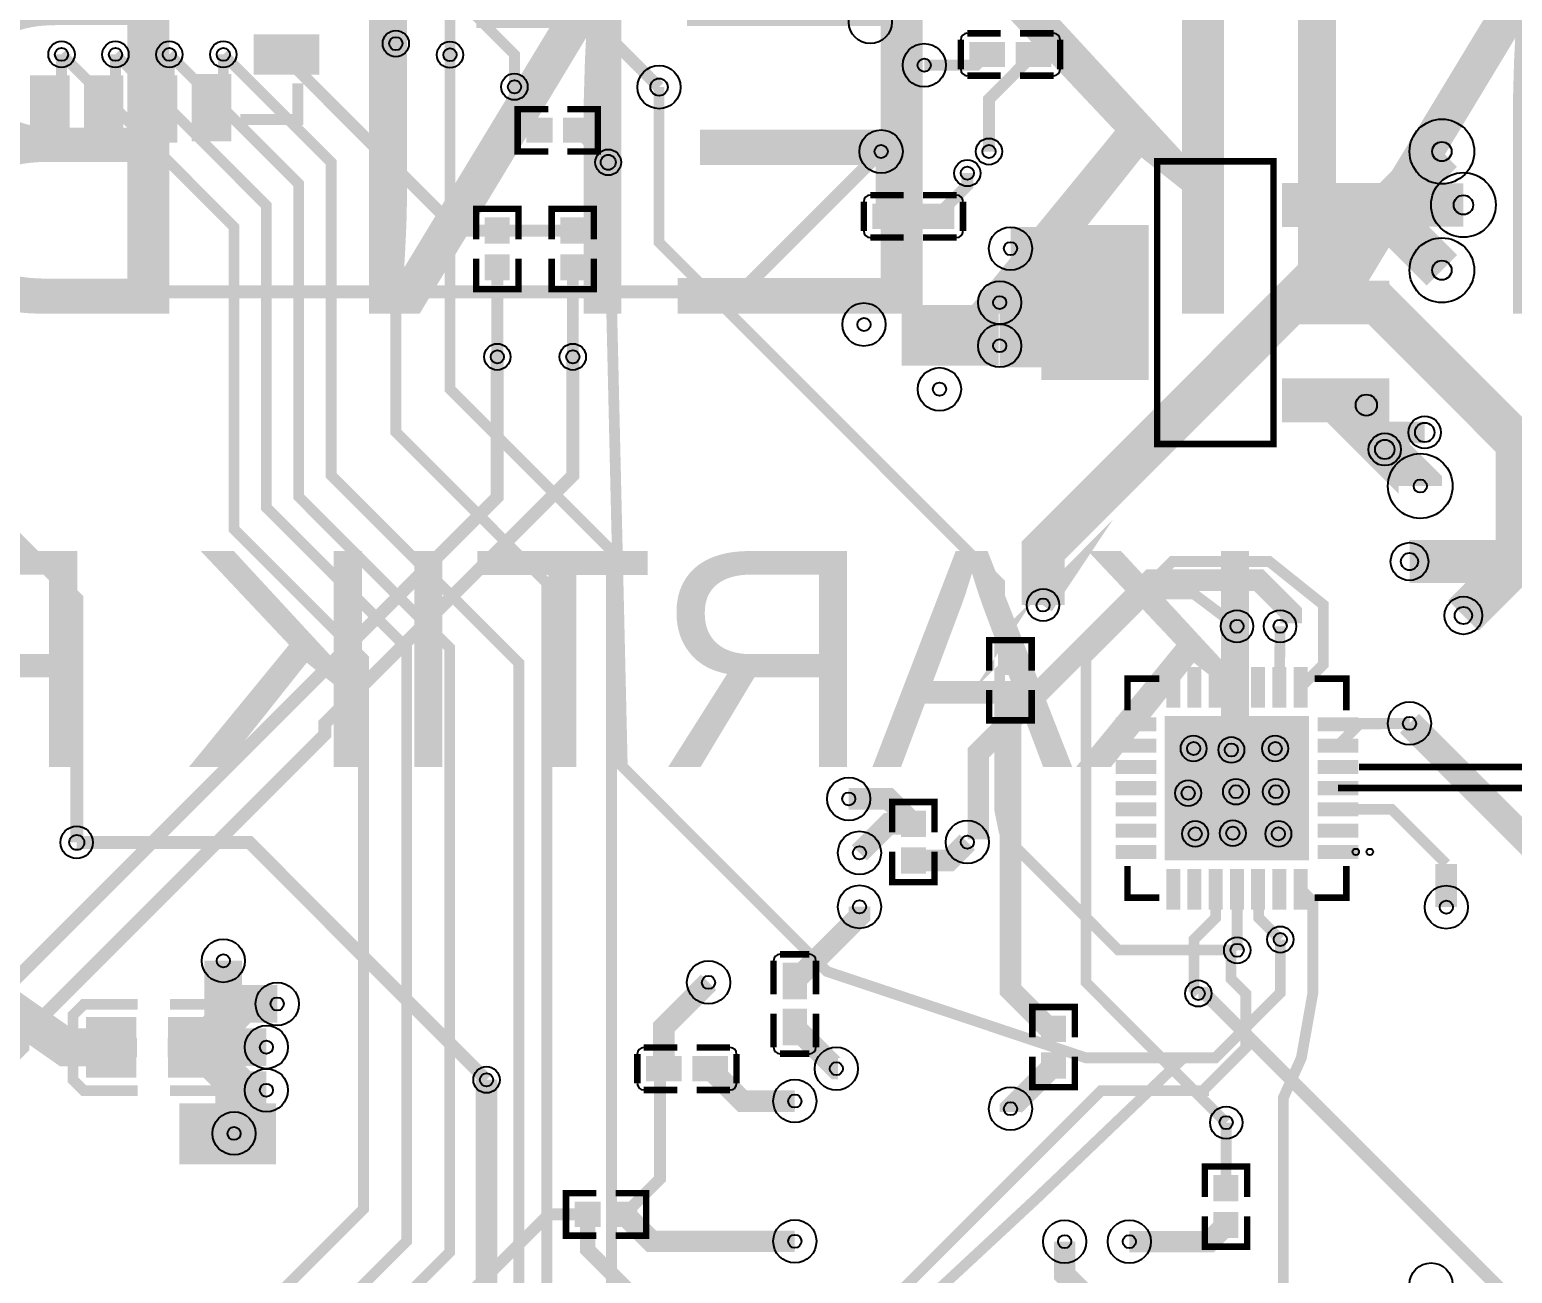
# Model space of a CAD drawing. Extents: x -4009 to 365, y -1285 to 1536.
# Drawn here: x -2264 to -889, y -599 to 553 of the extents above; entities that cross this region are included whole.
import ezdxf

# ---------------------------------------------------------------- set-up
doc = ezdxf.new("R2010")
doc.units = 9
for name, color, linetype, true_color in [('BottomLayer', 7, 'Continuous', 0x0000ff), ('Document', 7, 'Continuous', 0xffffff), ('Hole', 7, 'Continuous', 0x222222), ('Inner3', 7, 'Continuous', 0x00ff00), ('Inner4', 7, 'Continuous', 0xbc8e00), ('Multi-Layer', 7, 'Continuous', 0xc0c0c0), ('TopLayer', 7, 'Continuous', 0xff0000), ('TopPasteMaskLayer', 7, 'Continuous', 0x808080), ('TopSilkLayer', 7, 'Continuous', 0xffcc00), ('TopSolderMaskLayer', 7, 'Continuous', 0x800080)]:
    doc.layers.add(name, color=color, linetype=linetype, true_color=true_color)
doc.styles.get("Standard").update_dxf_attribs({"font": 'arial.ttf'})

msp = doc.modelspace()

# ---------------------------------------------------------------- hatches: boundary and pattern name
at = {"layer": 'TopLayer'}
for points in [[(-1996, 512.5), (-2055, 512.5), (-2055, 547.9), (-1996, 547.9)], [(-1360.1, 540.9), (-1360.1, 519.6), (-1391.2, 519.6), (-1391.2, 540.9)], [(-1348.2, 540.9), (-1348.2, 519.6), (-1317.1, 519.6), (-1317.1, 540.9)], [(-2262.7, 450.3), (-2262.7, 509.3), (-2227.3, 509.3), (-2227.3, 450.3)], [(-2212.7, 450.3), (-2212.7, 509.3), (-2177.3, 509.3), (-2177.3, 450.3)], [(-2162.7, 450.3), (-2162.7, 509.3), (-2127.3, 509.3), (-2127.3, 450.3)], [(-2112.7, 451.5), (-2112.7, 510.5), (-2077.3, 510.5), (-2077.3, 451.5)], [(-1779.8, 449.4), (-1779.8, 470.6), (-1802.1, 470.6), (-1802.1, 449.4)], [(-1768, 449.4), (-1768, 470.6), (-1745.7, 470.6), (-1745.7, 449.4)], [(-1003.9, 371.5), (-1003.9, 410.1), (-1101.2, 410.1), (-1101.2, 371.5)], [(-1450.1, 390.9), (-1450.1, 369.6), (-1481.2, 369.6), (-1481.2, 390.9)], [(-1438.2, 390.9), (-1438.2, 369.6), (-1407.1, 369.6), (-1407.1, 390.9)], [(-1840.6, 355.9), (-1819.4, 355.9), (-1819.4, 378.2), (-1840.6, 378.2)], [(-1770.6, 355.9), (-1749.4, 355.9), (-1749.4, 378.2), (-1770.6, 378.2)], [(-1227.1, 371.1), (-1227.1, 229.4), (-1324.4, 229.4), (-1324.4, 371.1)], [(-1840.6, 344.1), (-1819.4, 344.1), (-1819.4, 321.8), (-1840.6, 321.8)], [(-1770.6, 344.1), (-1749.4, 344.1), (-1749.4, 321.8), (-1770.6, 321.8)], [(-1003.9, 281), (-1003.9, 319.6), (-1101.2, 319.6), (-1101.2, 281)], [(-1453.3, 242.4), (-1453.3, 297.6), (-1366.7, 297.6), (-1366.7, 242.4)], [(-1003.9, 190.4), (-1003.9, 229), (-1101.2, 229), (-1101.2, 190.4)], [(-1343.5, -43.8), (-1364.8, -43.8), (-1364.8, -21.6), (-1343.5, -21.6)], [(-1197.7, -74), (-1208.7, -74), (-1208.7, -38.3), (-1197.7, -38.3)], [(-1178, -74), (-1189, -74), (-1189, -38.3), (-1178, -38.3)], [(-1158.3, -74), (-1169.3, -74), (-1169.3, -38.3), (-1158.3, -38.3)], [(-1138.6, -74), (-1149.7, -74), (-1149.7, -38.3), (-1138.6, -38.3)], [(-1119, -74), (-1130, -74), (-1130, -38.3), (-1119, -38.3)], [(-1099.3, -74), (-1110.3, -74), (-1110.3, -38.3), (-1099.3, -38.3)], [(-1079.6, -74), (-1090.6, -74), (-1090.6, -38.3), (-1079.6, -38.3)], [(-1343.5, -55.6), (-1364.8, -55.6), (-1364.8, -77.9), (-1343.5, -77.9)], [(-1219.9, -96.2), (-1255.6, -96.2), (-1255.6, -85.2), (-1219.9, -85.2)], [(-1078.2, -215.7), (-1210.1, -215.7), (-1210.1, -83.8), (-1078.2, -83.8)], [(-1032.7, -96.2), (-1068.4, -96.2), (-1068.4, -85.2), (-1032.7, -85.2)], [(-1219.9, -115.9), (-1255.6, -115.9), (-1255.6, -104.9), (-1219.9, -104.9)], [(-1032.7, -115.9), (-1068.4, -115.9), (-1068.4, -104.9), (-1032.7, -104.9)], [(-1219.9, -135.6), (-1255.6, -135.6), (-1255.6, -124.5), (-1219.9, -124.5)], [(-1032.7, -135.6), (-1068.4, -135.6), (-1068.4, -124.5), (-1032.7, -124.5)], [(-1219.9, -155.3), (-1255.6, -155.3), (-1255.6, -144.2), (-1219.9, -144.2)], [(-1032.7, -155.3), (-1068.4, -155.3), (-1068.4, -144.2), (-1032.7, -144.2)], [(-1219.9, -174.9), (-1255.6, -174.9), (-1255.6, -163.9), (-1219.9, -163.9)], [(-1032.7, -174.9), (-1068.4, -174.9), (-1068.4, -163.9), (-1032.7, -163.9)], [(-1433.5, -193.8), (-1454.8, -193.8), (-1454.8, -171.6), (-1433.5, -171.6)], [(-1219.9, -194.6), (-1255.6, -194.6), (-1255.6, -183.6), (-1219.9, -183.6)], [(-1032.7, -194.6), (-1068.4, -194.6), (-1068.4, -183.6), (-1032.7, -183.6)], [(-1433.5, -205.6), (-1454.8, -205.6), (-1454.8, -227.9), (-1433.5, -227.9)], [(-1219.9, -214.3), (-1255.6, -214.3), (-1255.6, -203.3), (-1219.9, -203.3)], [(-1032.7, -214.3), (-1068.4, -214.3), (-1068.4, -203.3), (-1032.7, -203.3)], [(-1197.7, -261.2), (-1208.7, -261.2), (-1208.7, -225.5), (-1197.7, -225.5)], [(-1178, -261.2), (-1189, -261.2), (-1189, -225.5), (-1178, -225.5)], [(-1158.3, -261.2), (-1169.3, -261.2), (-1169.3, -225.5), (-1158.3, -225.5)], [(-1138.6, -261.2), (-1149.7, -261.2), (-1149.7, -225.5), (-1138.6, -225.5)], [(-1119, -261.2), (-1130, -261.2), (-1130, -225.5), (-1119, -225.5)], [(-1099.3, -261.2), (-1110.3, -261.2), (-1110.3, -225.5), (-1099.3, -225.5)], [(-1079.6, -261.2), (-1090.6, -261.2), (-1090.6, -225.5), (-1079.6, -225.5)], [(-1543.5, -343.8), (-1564.8, -343.8), (-1564.8, -312.7), (-1543.5, -312.7)], [(-1543.5, -355.6), (-1564.8, -355.6), (-1564.8, -386.8), (-1543.5, -386.8)], [(-2165.7, -362.9), (-2165.7, -417.1), (-2210.3, -417.1), (-2210.3, -362.9)], [(-2134.3, -362.9), (-2134.3, -417.1), (-2089.7, -417.1), (-2089.7, -362.9)], [(-1303.5, -383.8), (-1324.8, -383.8), (-1324.8, -361.6), (-1303.5, -361.6)], [(-1303.5, -395.6), (-1324.8, -395.6), (-1324.8, -417.9), (-1303.5, -417.9)], [(-1660.1, -399.1), (-1660.1, -420.4), (-1691.2, -420.4), (-1691.2, -399.1)], [(-1648.2, -399.1), (-1648.2, -420.4), (-1617.1, -420.4), (-1617.1, -399.1)], [(-2123.3, -497.6), (-2123.3, -442.4), (-2036.7, -442.4), (-2036.7, -497.6)], [(-1164.9, -531.6), (-1143.7, -531.6), (-1143.7, -509.3), (-1164.9, -509.3)], [(-1735.1, -555.4), (-1735.1, -534.1), (-1757.3, -534.1), (-1757.3, -555.4)], [(-1723.2, -555.4), (-1723.2, -534.1), (-1701, -534.1), (-1701, -555.4)], [(-1164.9, -543.4), (-1143.7, -543.4), (-1143.7, -565.7), (-1164.9, -565.7)]]:
    msp.add_hatch(color=256, dxfattribs=at).paths.add_polyline_path(points)
at = {"layer": 'TopPasteMaskLayer'}
for points in [[(-1996, 512.5), (-2055, 512.5), (-2055, 547.9), (-1996, 547.9)], [(-1384.9, 521.4), (-1384.9, 539.1), (-1382.9, 541.1), (-1364, 541.1), (-1361.2, 539.1), (-1361.2, 521.4), (-1364, 519.4), (-1382.9, 519.4)], [(-1347.1, 521.4), (-1347.1, 539.1), (-1344.3, 541.1), (-1325.4, 541.1), (-1323.4, 539.1), (-1323.4, 521.4), (-1325.4, 519.4), (-1344.3, 519.4)], [(-2262.7, 450.3), (-2262.7, 509.3), (-2227.3, 509.3), (-2227.3, 450.3)], [(-2212.7, 450.3), (-2212.7, 509.3), (-2177.3, 509.3), (-2177.3, 450.3)], [(-2162.7, 450.3), (-2162.7, 509.3), (-2127.3, 509.3), (-2127.3, 450.3)], [(-2112.7, 451.5), (-2112.7, 510.5), (-2077.3, 510.5), (-2077.3, 451.5)], [(-1779.2, 450.9), (-1779.2, 469.1), (-1780.8, 470.6), (-1800.5, 470.6), (-1802.1, 469.1), (-1802.1, 450.9), (-1800.5, 449.4), (-1780.8, 449.4)], [(-1768.6, 450.9), (-1768.6, 469.1), (-1767, 470.6), (-1747.3, 470.6), (-1745.7, 469.1), (-1745.7, 450.9), (-1747.3, 449.4), (-1767, 449.4)], [(-1003.9, 371.5), (-1003.9, 410.1), (-1101.2, 410.1), (-1101.2, 371.5)], [(-1474.9, 371.4), (-1474.9, 389.1), (-1472.9, 391.1), (-1454, 391.1), (-1451.2, 389.1), (-1451.2, 371.4), (-1454, 369.4), (-1472.9, 369.4)], [(-1437.1, 371.4), (-1437.1, 389.1), (-1434.3, 391.1), (-1415.4, 391.1), (-1413.4, 389.1), (-1413.4, 371.4), (-1415.4, 369.4), (-1434.3, 369.4)], [(-1839.1, 355.3), (-1820.9, 355.3), (-1819.4, 356.9), (-1819.4, 376.6), (-1820.9, 378.2), (-1839.1, 378.2), (-1840.6, 376.6), (-1840.6, 356.9)], [(-1769.1, 355.3), (-1750.9, 355.3), (-1749.4, 356.9), (-1749.4, 376.6), (-1750.9, 378.2), (-1769.1, 378.2), (-1770.6, 376.6), (-1770.6, 356.9)], [(-1227.1, 371.1), (-1227.1, 229.4), (-1324.4, 229.4), (-1324.4, 371.1)], [(-1839.1, 344.7), (-1820.9, 344.7), (-1819.4, 343.1), (-1819.4, 323.4), (-1820.9, 321.8), (-1839.1, 321.8), (-1840.6, 323.4), (-1840.6, 343.1)], [(-1769.1, 344.7), (-1750.9, 344.7), (-1749.4, 343.1), (-1749.4, 323.4), (-1750.9, 321.8), (-1769.1, 321.8), (-1770.6, 323.4), (-1770.6, 343.1)], [(-1003.9, 281), (-1003.9, 319.6), (-1101.2, 319.6), (-1101.2, 281)], [(-1453.3, 242.4), (-1453.3, 297.6), (-1366.7, 297.6), (-1366.7, 242.4)], [(-1003.9, 190.4), (-1003.9, 229), (-1101.2, 229), (-1101.2, 190.4)], [(-1345.1, -44.4), (-1363.2, -44.4), (-1364.8, -42.9), (-1364.8, -23.1), (-1363.2, -21.6), (-1345.1, -21.6), (-1343.5, -23.1), (-1343.5, -42.9)], [(-1197.7, -74), (-1208.7, -74), (-1208.7, -38.3), (-1197.7, -38.3)], [(-1178, -74), (-1189, -74), (-1189, -38.3), (-1178, -38.3)], [(-1158.3, -74), (-1169.3, -74), (-1169.3, -38.3), (-1158.3, -38.3)], [(-1138.6, -74), (-1149.7, -74), (-1149.7, -38.3), (-1138.6, -38.3)], [(-1119, -74), (-1130, -74), (-1130, -38.3), (-1119, -38.3)], [(-1099.3, -74), (-1110.3, -74), (-1110.3, -38.3), (-1099.3, -38.3)], [(-1079.6, -74), (-1090.6, -74), (-1090.6, -38.3), (-1079.6, -38.3)], [(-1345.1, -55.1), (-1363.2, -55.1), (-1364.8, -56.6), (-1364.8, -76.3), (-1363.2, -77.9), (-1345.1, -77.9), (-1343.5, -76.3), (-1343.5, -56.6)], [(-1219.9, -96.2), (-1255.6, -96.2), (-1255.6, -85.2), (-1219.9, -85.2)], [(-1032.7, -96.2), (-1068.4, -96.2), (-1068.4, -85.2), (-1032.7, -85.2)], [(-1219.9, -115.9), (-1255.6, -115.9), (-1255.6, -104.9), (-1219.9, -104.9)], [(-1091, -202.9), (-1197.3, -202.9), (-1197.3, -96.6), (-1091, -96.6)], [(-1032.7, -115.9), (-1068.4, -115.9), (-1068.4, -104.9), (-1032.7, -104.9)], [(-1219.9, -135.6), (-1255.6, -135.6), (-1255.6, -124.5), (-1219.9, -124.5)], [(-1032.7, -135.6), (-1068.4, -135.6), (-1068.4, -124.5), (-1032.7, -124.5)], [(-1219.9, -155.3), (-1255.6, -155.3), (-1255.6, -144.2), (-1219.9, -144.2)], [(-1032.7, -155.3), (-1068.4, -155.3), (-1068.4, -144.2), (-1032.7, -144.2)], [(-1219.9, -174.9), (-1255.6, -174.9), (-1255.6, -163.9), (-1219.9, -163.9)], [(-1032.7, -174.9), (-1068.4, -174.9), (-1068.4, -163.9), (-1032.7, -163.9)], [(-1435.1, -194.4), (-1453.2, -194.4), (-1454.8, -192.9), (-1454.8, -173.1), (-1453.2, -171.6), (-1435.1, -171.6), (-1433.5, -173.1), (-1433.5, -192.9)], [(-1219.9, -194.6), (-1255.6, -194.6), (-1255.6, -183.6), (-1219.9, -183.6)], [(-1032.7, -194.6), (-1068.4, -194.6), (-1068.4, -183.6), (-1032.7, -183.6)], [(-1435.1, -205.1), (-1453.2, -205.1), (-1454.8, -206.6), (-1454.8, -226.3), (-1453.2, -227.9), (-1435.1, -227.9), (-1433.5, -226.3), (-1433.5, -206.6)], [(-1219.9, -214.3), (-1255.6, -214.3), (-1255.6, -203.3), (-1219.9, -203.3)], [(-1032.7, -214.3), (-1068.4, -214.3), (-1068.4, -203.3), (-1032.7, -203.3)], [(-1197.7, -261.2), (-1208.7, -261.2), (-1208.7, -225.5), (-1197.7, -225.5)], [(-1178, -261.2), (-1189, -261.2), (-1189, -225.5), (-1178, -225.5)], [(-1158.3, -261.2), (-1169.3, -261.2), (-1169.3, -225.5), (-1158.3, -225.5)], [(-1138.6, -261.2), (-1149.7, -261.2), (-1149.7, -225.5), (-1138.6, -225.5)], [(-1119, -261.2), (-1130, -261.2), (-1130, -225.5), (-1119, -225.5)], [(-1099.3, -261.2), (-1110.3, -261.2), (-1110.3, -225.5), (-1099.3, -225.5)], [(-1079.6, -261.2), (-1090.6, -261.2), (-1090.6, -225.5), (-1079.6, -225.5)], [(-1563, -319), (-1545.3, -319), (-1543.3, -321), (-1543.3, -339.9), (-1545.3, -342.7), (-1563, -342.7), (-1565, -339.9), (-1565, -321)], [(-1563, -356.8), (-1545.3, -356.8), (-1543.3, -359.6), (-1543.3, -378.5), (-1545.3, -380.5), (-1563, -380.5), (-1565, -378.5), (-1565, -359.6)], [(-2164.2, -381.3), (-2164.2, -398.7), (-2179.3, -417.1), (-2206.4, -417.1), (-2210.3, -413.2), (-2210.3, -366.8), (-2206.4, -362.9), (-2179.3, -362.9)], [(-2135.8, -381.3), (-2135.8, -398.7), (-2120.7, -417.1), (-2093.6, -417.1), (-2089.7, -413.2), (-2089.7, -366.8), (-2093.6, -362.9), (-2120.7, -362.9)], [(-1305.1, -384.4), (-1323.2, -384.4), (-1324.8, -382.9), (-1324.8, -363.1), (-1323.2, -361.6), (-1305.1, -361.6), (-1303.5, -363.1), (-1303.5, -382.9)], [(-1305.1, -395.1), (-1323.2, -395.1), (-1324.8, -396.6), (-1324.8, -416.3), (-1323.2, -417.9), (-1305.1, -417.9), (-1303.5, -416.3), (-1303.5, -396.6)], [(-1684.9, -418.6), (-1684.9, -400.9), (-1682.9, -398.9), (-1664, -398.9), (-1661.2, -400.9), (-1661.2, -418.6), (-1664, -420.6), (-1682.9, -420.6)], [(-1647.1, -418.6), (-1647.1, -400.9), (-1644.3, -398.9), (-1625.4, -398.9), (-1623.4, -400.9), (-1623.4, -418.6), (-1625.4, -420.6), (-1644.3, -420.6)], [(-2123.3, -497.6), (-2123.3, -442.4), (-2036.7, -442.4), (-2036.7, -497.6)], [(-1163.3, -532.2), (-1145.2, -532.2), (-1143.7, -530.6), (-1143.7, -510.9), (-1145.2, -509.3), (-1163.3, -509.3), (-1164.9, -510.9), (-1164.9, -530.6)], [(-1734.5, -553.8), (-1734.5, -535.7), (-1736, -534.1), (-1755.7, -534.1), (-1757.3, -535.7), (-1757.3, -553.8), (-1755.7, -555.4), (-1736, -555.4)], [(-1723.8, -553.8), (-1723.8, -535.7), (-1722.3, -534.1), (-1702.5, -534.1), (-1701, -535.7), (-1701, -553.8), (-1702.5, -555.4), (-1722.3, -555.4)], [(-1163.3, -542.8), (-1145.2, -542.8), (-1143.7, -544.4), (-1143.7, -564.1), (-1145.2, -565.7), (-1163.3, -565.7), (-1164.9, -564.1), (-1164.9, -544.4)]]:
    msp.add_hatch(color=256, dxfattribs=at).paths.add_polyline_path(points)
at = {"layer": 'TopSolderMaskLayer'}
for points in [[(-1995, 511.5), (-2056, 511.5), (-2056, 548.9), (-1995, 548.9)], [(-1359.1, 541.9), (-1359.1, 518.6), (-1392.2, 518.6), (-1392.2, 541.9)], [(-1349.2, 541.9), (-1349.2, 518.6), (-1316.1, 518.6), (-1316.1, 541.9)], [(-2263.3, 448.6), (-2263.3, 511), (-2226.7, 511), (-2226.7, 448.6)], [(-2213.3, 448.6), (-2213.3, 511), (-2176.7, 511), (-2176.7, 448.6)], [(-2163.3, 448.6), (-2163.3, 511), (-2126.7, 511), (-2126.7, 448.6)], [(-2113.3, 449.8), (-2113.3, 512.2), (-2076.7, 512.2), (-2076.7, 449.8)], [(-1778.8, 448.4), (-1778.8, 471.6), (-1803.1, 471.6), (-1803.1, 448.4)], [(-1769, 448.4), (-1769, 471.6), (-1744.7, 471.6), (-1744.7, 448.4)], [(-1002.9, 370.5), (-1002.9, 411.1), (-1102.2, 411.1), (-1102.2, 370.5)], [(-1449.1, 391.9), (-1449.1, 368.6), (-1482.2, 368.6), (-1482.2, 391.9)], [(-1439.2, 391.9), (-1439.2, 368.6), (-1406.1, 368.6), (-1406.1, 391.9)], [(-1841.6, 354.9), (-1818.4, 354.9), (-1818.4, 379.2), (-1841.6, 379.2)], [(-1771.6, 354.9), (-1748.4, 354.9), (-1748.4, 379.2), (-1771.6, 379.2)], [(-1226.1, 372.1), (-1226.1, 228.4), (-1325.4, 228.4), (-1325.4, 372.1)], [(-1841.6, 345.1), (-1818.4, 345.1), (-1818.4, 320.8), (-1841.6, 320.8)], [(-1771.6, 345.1), (-1748.4, 345.1), (-1748.4, 320.8), (-1771.6, 320.8)], [(-1002.9, 280), (-1002.9, 320.6), (-1102.2, 320.6), (-1102.2, 280)], [(-1454.9, 241.8), (-1454.9, 298.2), (-1365.1, 298.2), (-1365.1, 241.8)], [(-1002.9, 189.4), (-1002.9, 230), (-1102.2, 230), (-1102.2, 189.4)], [(-1342.6, -44.9), (-1365.7, -44.9), (-1365.7, -20.5), (-1342.6, -20.5)], [(-1196.7, -75), (-1209.7, -75), (-1209.7, -37.3), (-1196.7, -37.3)], [(-1177, -75), (-1190, -75), (-1190, -37.3), (-1177, -37.3)], [(-1157.3, -75), (-1170.3, -75), (-1170.3, -37.3), (-1157.3, -37.3)], [(-1137.6, -75), (-1150.7, -75), (-1150.7, -37.3), (-1137.6, -37.3)], [(-1118, -75), (-1131, -75), (-1131, -37.3), (-1118, -37.3)], [(-1098.3, -75), (-1111.3, -75), (-1111.3, -37.3), (-1098.3, -37.3)], [(-1078.6, -75), (-1091.6, -75), (-1091.6, -37.3), (-1078.6, -37.3)], [(-1342.6, -54.6), (-1365.7, -54.6), (-1365.7, -79), (-1342.6, -79)], [(-1218.9, -97.2), (-1256.6, -97.2), (-1256.6, -84.2), (-1218.9, -84.2)], [(-1077.2, -216.7), (-1211.1, -216.7), (-1211.1, -82.8), (-1077.2, -82.8)], [(-1031.7, -97.2), (-1069.4, -97.2), (-1069.4, -84.2), (-1031.7, -84.2)], [(-1218.9, -116.9), (-1256.6, -116.9), (-1256.6, -103.9), (-1218.9, -103.9)], [(-1031.7, -116.9), (-1069.4, -116.9), (-1069.4, -103.9), (-1031.7, -103.9)], [(-1218.9, -136.6), (-1256.6, -136.6), (-1256.6, -123.5), (-1218.9, -123.5)], [(-1031.7, -136.6), (-1069.4, -136.6), (-1069.4, -123.5), (-1031.7, -123.5)], [(-1218.9, -156.3), (-1256.6, -156.3), (-1256.6, -143.2), (-1218.9, -143.2)], [(-1031.7, -156.3), (-1069.4, -156.3), (-1069.4, -143.2), (-1031.7, -143.2)], [(-1218.9, -175.9), (-1256.6, -175.9), (-1256.6, -162.9), (-1218.9, -162.9)], [(-1031.7, -175.9), (-1069.4, -175.9), (-1069.4, -162.9), (-1031.7, -162.9)], [(-1432.6, -194.9), (-1455.7, -194.9), (-1455.7, -170.5), (-1432.6, -170.5)], [(-1218.9, -195.6), (-1256.6, -195.6), (-1256.6, -182.6), (-1218.9, -182.6)], [(-1031.7, -195.6), (-1069.4, -195.6), (-1069.4, -182.6), (-1031.7, -182.6)], [(-1432.6, -204.6), (-1455.7, -204.6), (-1455.7, -229), (-1432.6, -229)], [(-1218.9, -215.3), (-1256.6, -215.3), (-1256.6, -202.3), (-1218.9, -202.3)], [(-1031.7, -215.3), (-1069.4, -215.3), (-1069.4, -202.3), (-1031.7, -202.3)], [(-1196.7, -262.2), (-1209.7, -262.2), (-1209.7, -224.5), (-1196.7, -224.5)], [(-1177, -262.2), (-1190, -262.2), (-1190, -224.5), (-1177, -224.5)], [(-1157.3, -262.2), (-1170.3, -262.2), (-1170.3, -224.5), (-1157.3, -224.5)], [(-1137.6, -262.2), (-1150.7, -262.2), (-1150.7, -224.5), (-1137.6, -224.5)], [(-1118, -262.2), (-1131, -262.2), (-1131, -224.5), (-1118, -224.5)], [(-1098.3, -262.2), (-1111.3, -262.2), (-1111.3, -224.5), (-1098.3, -224.5)], [(-1078.6, -262.2), (-1091.6, -262.2), (-1091.6, -224.5), (-1078.6, -224.5)], [(-1542.8, -345.3), (-1565.5, -345.3), (-1565.5, -311.3), (-1542.8, -311.3)], [(-1542.8, -354.2), (-1565.5, -354.2), (-1565.5, -388.2), (-1542.8, -388.2)], [(-2164.7, -361.9), (-2164.7, -418.1), (-2211.3, -418.1), (-2211.3, -361.9)], [(-2135.3, -361.9), (-2135.3, -418.1), (-2088.7, -418.1), (-2088.7, -361.9)], [(-1302.6, -384.9), (-1325.7, -384.9), (-1325.7, -360.5), (-1302.6, -360.5)], [(-1659.1, -398.1), (-1659.1, -421.4), (-1692.2, -421.4), (-1692.2, -398.1)], [(-1649.2, -398.1), (-1649.2, -421.4), (-1616.1, -421.4), (-1616.1, -398.1)], [(-1302.6, -394.6), (-1325.7, -394.6), (-1325.7, -419), (-1302.6, -419)], [(-2124.9, -498.2), (-2124.9, -441.8), (-2035.1, -441.8), (-2035.1, -498.2)], [(-1165.9, -532.7), (-1142.7, -532.7), (-1142.7, -508.3), (-1165.9, -508.3)], [(-1734.1, -556.4), (-1734.1, -533.1), (-1758.3, -533.1), (-1758.3, -556.4)], [(-1724.2, -556.4), (-1724.2, -533.1), (-1700, -533.1), (-1700, -556.4)], [(-1165.9, -542.4), (-1142.7, -542.4), (-1142.7, -566.7), (-1165.9, -566.7)]]:
    msp.add_hatch(color=256, dxfattribs=at).paths.add_polyline_path(points)

# ---------------------------------------------------------------- linework, layer by layer
at = {"layer": 'BottomLayer'}
for points, const_width in [([(-2624.1, 310.3), (-1604.1, 310.3), (-1474.1, 440.3)], 12), ([(-1093.9, 3), (-1093.9, 13), (-1123.9, 43), (-1223.9, 43), (-1383.9, -117), (-1383.9, -197)], 20)]:
    msp.add_lwpolyline(points, dxfattribs=dict(at, const_width=const_width))
at = {"layer": 'Document'}
for centre, radius in [((-1024.1, 205.3), 9.84), ((-1033.9, -208.8), 2.95)]:
    msp.add_circle(centre, radius, dxfattribs=at)
at = {"layer": 'Hole'}
for centre, radius in [((-2234.1, 530.3), 6.1), ((-2184.1, 530.3), 6.1), ((-2134.1, 530.3), 6.1), ((-2084.1, 530.3), 6.1), ((-1924.1, 540.3), 6.1), ((-1873.9, 530), 6.1), ((-1434.1, 520.3), 6.1), ((-1814.1, 500.3), 6.1), ((-1680, 500), 8), ((-1474.1, 440.3), 6.1), ((-1374.1, 440.3), 6.1), ((-954.1, 440.3), 9), ((-1727.1, 430.3), 7), ((-1394.1, 420.3), 6.1), ((-934.1, 390.8), 9), ((-1354.1, 350.3), 6.1), ((-954.1, 330.3), 9), ((-1364.1, 300.3), 6.1), ((-1490, 280), 6.1), ((-1364.1, 260.3), 6.1), ((-1830, 250), 6.1), ((-1760, 250), 6.1), ((-1420, 220), 6.1), ((-970, 180), 9), ((-1007, 164.2), 9), ((-974.1, 130.3), 6.1), ((-984.1, 60.3), 8), ((-1323.9, 20), 6.1), ((-934.1, 10.3), 8), ((-1144.1, 0.3), 6.1), ((-1104.1, 0.3), 6.1), ((-984.1, -89.7), 6.1), ((-1184.3, -112.9), 6.1), ((-1149.3, -114.3), 6.1), ((-1108.6, -112.9), 6.1), ((-1189.3, -154.3), 6.1), ((-1145, -153), 6.1), ((-1108, -153), 6.1), ((-1504.1, -159.7), 6.1), ((-1182.8, -192.1), 6.1), ((-1147.9, -191.4), 6.1), ((-1105.7, -192.1), 6.1), ((-2220, -200), 7), ((-1494.1, -209.7), 6.1), ((-1394.1, -199.7), 6.1), ((-1494.1, -259.7), 6.1), ((-950, -260), 6.1), ((-1103.9, -290), 6.1), ((-1143.9, -300), 6.1), ((-2084.1, -309.7), 6.1), ((-1634.1, -329.7), 6.1), ((-2034.1, -349.7), 6.1), ((-1180, -340), 6.1), ((-2044.1, -389.7), 6.1), ((-1515.6, -409.7), 6.1), ((-2044.1, -429.7), 6.1), ((-1840, -420), 6.1), ((-1554.1, -439.7), 6.1), ((-1354.1, -446.8), 6.1), ((-1154.1, -459.7), 6.1), ((-2074.1, -469.7), 6.1), ((-1554.1, -569.7), 6.1), ((-1303.9, -570), 6.1), ((-1243.9, -570), 6.1)]:
    msp.add_circle(centre, radius, dxfattribs=at)
at = {"layer": 'Inner3'}
for points, const_width in [([(-2574.1, 530.3), (-2574.1, 380), (-2220, 25.9), (-2220, -200)], 12), ([(-1924.1, 540.3), (-1924.1, 180.3), (-1784.1, 40.3), (-1784.1, -669.7), (-1524.1, -929.7), (-1524.1, -1179.7)], 10), ([(-2234.1, 530.3), (-2074.1, 370.3), (-2074.1, 90.3), (-1954.1, -29.7), (-1954.1, -539.7), (-2074.1, -659.7), (-2074.1, -819.7), (-2224.1, -969.7), (-2224.1, -1179.7)], 10), ([(-2184.1, 530.3), (-2044.1, 390.3), (-2044.1, 110.3), (-1914.1, -19.7), (-1914.1, -569.7), (-2034.1, -689.7), (-2034.1, -969.7), (-1924.1, -1079.7), (-1924.1, -1179.7)], 10), ([(-2134.1, 530.3), (-2014.1, 410.3), (-2014.1, 120.3), (-1874.1, -19.7), (-1874.1, -579.7), (-2004.1, -709.7), (-2004.1, -949.7), (-1824.1, -1129.7), (-1824.1, -1179.7)], 10), ([(-2084.1, 530.3), (-1984.1, 430.3), (-1984.1, 140.3), (-1810, -33.8), (-1810, -733.8), (-1624.1, -919.7), (-1624.1, -1179.7)], 10), ([(-1873.9, 530), (-1873.9, 220), (-1724.1, 70.3), (-1724.1, -649.7), (-1424.1, -949.7), (-1424.1, -1179.7)], 10), ([(-1144.1, 0.3), (-1184.1, 30.3), (-1224.1, 30.3), (-1284.1, -29.7), (-1284.1, -329.7), (-1154.1, -459.7)], 10), ([(-984.1, -89.7), (-843.9, -230), (-840, -230), (-854.1, -244.1), (-854.1, -529.7)], 25), ([(-1180, -340), (-1173.9, -340), (-834.1, -679.7)], 12), ([(-1840, -420), (-1840, -800), (-1724.1, -915.9), (-1724.1, -1179.7)], 20)]:
    msp.add_lwpolyline(points, dxfattribs=dict(at, const_width=const_width))
at = {"layer": 'Inner4'}
for points, const_width in [([(-2064.1, 980.3), (-2034.1, 980.3), (-1864.1, 810.3), (-1864.1, 650.3), (-1863.9, 580), (-1814.1, 530.3), (-1814.1, 500.3)], 10), ([(-1143.9, -300), (-1144.1, -299.7), (-1254.1, -299.7), (-1354.1, -199.7), (-1360, -190), (-1364.1, -169.7), (-1364.1, 40.3), (-1680, 356.1), (-1680, 500)], 10), ([(-1323.9, 20), (-1323.9, 70.5), (-954.1, 440.3)], 40), ([(-1103.9, -290), (-1103.9, -339.5), (-1164.1, -399.7), (-1284.1, -399.7), (-1524.1, -319.7), (-1714.1, -129.7), (-1727.1, 430.3)], 10), ([(-1830, 250), (-1830, 120), (-2340, -390), (-2474.4, -390), (-2634.1, -549.7)], 12), ([(-1760, 250), (-1760, 140), (-1990, -90), (-1990, -100), (-2270, -380), (-2270, -390), (-2470, -590)], 12), ([(-2324.1, -1179.7), (-1804.4, -660), (-1470, -660), (-1330, -530), (-1330, -530), (-1193.6, -399.7)], 10)]:
    msp.add_lwpolyline(points, dxfattribs=dict(at, const_width=const_width))
at = {"layer": 'Multi-Layer'}
for centre, radius in [((-1484.1, 560.3), 20), ((-1924.1, 540.3), 12.2), ((-2234.1, 530.3), 12.2), ((-2184.1, 530.3), 12.2), ((-2134.1, 530.3), 12.2), ((-2084.1, 530.3), 12.2), ((-1873.9, 530), 12.2), ((-1434.1, 520.3), 20), ((-1814.1, 500.3), 12.2), ((-1680, 500), 20), ((-954.1, 440.3), 30), ((-1474.1, 440.3), 20), ((-1727.1, 430.3), 12), ((-1374.1, 440.3), 12.2), ((-1394.1, 420.3), 12.2), ((-934.1, 390.8), 30), ((-1354.1, 350.3), 20), ((-954.1, 330.3), 30), ((-1364.1, 300.3), 20), ((-1490, 280), 20), ((-1364.1, 260.3), 20), ((-1830, 250), 12.2), ((-1760, 250), 12.2), ((-1420, 220), 20), ((-970, 180), 15), ((-1007, 164.2), 15), ((-974.1, 130.3), 30), ((-984.1, 60.3), 17.5), ((-1323.9, 20), 15), ((-934.1, 10.3), 17.5), ((-1144.1, 0.3), 15), ((-1104.1, 0.3), 15), ((-984.1, -89.7), 20), ((-1184.3, -112.9), 12), ((-1149.3, -114.3), 12), ((-1108.6, -112.9), 12), ((-1504.1, -159.7), 20), ((-1189.3, -154.3), 12), ((-1145, -153), 12), ((-1108, -153), 12), ((-2220, -200), 15), ((-1494.1, -209.7), 20), ((-1394.1, -199.7), 20), ((-1182.8, -192.1), 12), ((-1147.9, -191.4), 12), ((-1105.7, -192.1), 12), ((-1494.1, -259.7), 20), ((-950, -260), 20), ((-1143.9, -300), 12.2), ((-1103.9, -290), 12.2), ((-2084.1, -309.7), 20), ((-1634.1, -329.7), 20), ((-2034.1, -349.7), 20), ((-1180, -340), 12.2), ((-2044.1, -389.7), 20), ((-1515.6, -409.7), 20), ((-2044.1, -429.7), 20), ((-1840, -420), 12.2), ((-1554.1, -439.7), 20), ((-1354.1, -446.8), 20), ((-2074.1, -469.7), 20), ((-1154.1, -459.7), 15), ((-1554.1, -569.7), 20), ((-1303.9, -570), 20), ((-1243.9, -570), 20), ((-964.1, -609.7), 20)]:
    msp.add_circle(centre, radius, dxfattribs=at)
at = {"layer": 'TopLayer'}
for points, const_width in [([(-1894.1, 933.3), (-1844.1, 883.3), (-1844.1, 560.3), (-1740.3, 560.3), (-1680, 500)], 11), ([(-2019.6, 920.5), (-1994.3, 920.5), (-1903.9, 860), (-1873.9, 830), (-1873.9, 530)], 10), ([(-2019.6, 870.5), (-2004.3, 870.5), (-1963.9, 860), (-1924.1, 790.3), (-1924.1, 540.3)], 10), ([(-2239.1, 470.1), (-2234.1, 475.1), (-2234.1, 530.3)], 10), ([(-2189.1, 470.1), (-2184.1, 475.1), (-2184.1, 530.3)], 10), ([(-2139.1, 470.1), (-2134.1, 475.1), (-2134.1, 530.3)], 10), ([(-2089.1, 471.2), (-2084.1, 476.2), (-2084.1, 530.3)], 10), ([(-2019.7, 520.5), (-1866.2, 367), (-1830, 367)], 11), ([(-1375.6, 530.3), (-1385.6, 520.3), (-1434.1, 520.3)], 10), ([(-1332.7, 530.3), (-1374.1, 488.8), (-1374.1, 440.3)], 11), ([(-1790.9, 460), (-1814.1, 483.2), (-1814.1, 500.3)], 10), ([(-1756.8, 460), (-1756.8, 460), (-1727.1, 430.3)], 10), ([(-1052.5, 390.8), (-1003.6, 390.8), (-954.1, 440.3)], 40), ([(-1465.6, 380.3), (-1474.1, 388.8), (-1474.1, 440.3)], 10), ([(-1422.7, 380.3), (-1394.1, 408.8), (-1394.1, 420.3)], 11), ([(-1052.5, 390.8), (-934.1, 390.8)], 40), ([(-1052.5, 390.8), (-1014.7, 390.8), (-954.1, 330.3)], 40), ([(-1830, 367), (-1830, 367), (-1760, 367)], 11), ([(-1275.8, 300.3), (-1325.8, 350.3), (-1354.1, 350.3)], 40), ([(-1830, 333), (-1830, 250), (-1830, 250)], 11), ([(-1760, 333), (-1760, 250), (-1760, 250)], 11), ([(-1275.8, 300.3), (-1364.1, 300.3)], 40), ([(-1275.8, 300.3), (-1315.8, 260.3), (-1364.1, 260.3)], 40), ([(-1052.5, 300.3), (-1014.1, 300.3), (-884.1, 170.3), (-884.1, 60.3), (-934.1, 10.3)], 40), ([(-1052.5, 209.7), (-1007, 164.2)], 40), ([(-1052.5, 209.7), (-1022.8, 180), (-970, 180)], 20), ([(-1007, 164.2), (-974.1, 131.3), (-974.1, 130.3)], 40), ([(-884.1, 60.3), (-984.1, 60.3)], 40), ([(-1064.1, -9.7), (-1064.1, 20.3), (-1114.1, 60.3), (-1204.1, 60.3), (-1254.1, 10.3), (-1331.2, -66.8), (-1354.1, -66.8)], 10), ([(-1354.1, -32.7), (-1354.1, -10.3), (-1323.9, 20), (-1324.1, 19.7)], 20), ([(-1144.1, -56.1), (-1144.1, 0.3)], 10), ([(-1104.7, -56.1), (-1104.1, 0.3)], 10), ([(-1085.1, -56.1), (-1064.1, -35.2), (-1064.1, -9.7)], 10), ([(-1314.1, -376.8), (-1354.1, -336.8), (-1354.1, -66.8)], 20), ([(-1050.5, -90.6), (-984.1, -89.7)], 10), ([(-1050.5, -110.4), (-1029.9, -89.7), (-984.1, -89.7)], 10), ([(-1031, -130), (-990, -130), (-834.3, -130), (-804.3, -130)], 6.2), ([(-1444.1, -182.7), (-1467.1, -159.7), (-1504.1, -159.7)], 20), ([(-483.8, -154.4), (-483.8, -149.7), (-1050.5, -149.7)], 6.2), ([(-1050.5, -169.4), (-1000.6, -169.4), (-950, -220)], 10), ([(-1444.1, -182.7), (-1467.1, -182.7), (-1494.1, -209.7)], 20), ([(-1444.1, -216.8), (-1411.2, -216.8), (-1394.1, -199.7)], 20), ([(-2220, -200), (-2060, -200), (-1840, -420)], 12), ([(-950, -220), (-950, -260)], 20), ([(-1163.8, -243.3), (-1163.8, -269.9), (-1183.9, -290), (-1183.9, -336.1), (-1180, -340)], 10), ([(-1144.1, -243.3), (-1143.9, -243.6), (-1143.9, -300)], 10), ([(-1124.5, -243.3), (-1123.9, -270), (-1103.9, -290), (-1103.9, -290)], 10), ([(-1085.1, -243.3), (-1073.8, -254.5), (-1073.8, -340), (-1084.4, -399.7), (-1101.1, -436.7), (-1101.1, -749.7)], 10), ([(-1554.1, -328.3), (-1494.1, -268.3), (-1494.1, -259.7)], 20), ([(-2384.7, -319.7), (-2330, -320), (-2230, -390), (-2182.1, -389.7)], 35), ([(-2106.1, -389.7), (-2084.1, -367.8), (-2084.1, -309.7)], 35), ([(-1149.7, -300.3), (-1149.7, -326.4), (-1135.9, -340.2), (-1135.9, -390.3), (-1175.9, -430.3)], 10), ([(-1675.6, -409.7), (-1675.6, -371.2), (-1634.1, -329.7)], 20), ([(-2106.1, -389.7), (-2066.1, -349.7), (-2034.1, -349.7)], 35), ([(-1554.1, -371.2), (-1515.6, -409.7), (-1514.1, -409.7)], 20), ([(-2106.1, -389.7), (-2066.1, -429.7), (-2044.1, -429.7)], 35), ([(-2106.1, -389.7), (-2044.1, -389.7)], 35), ([(-2106.1, -389.7), (-2074.1, -421.7), (-2074.1, -469.7)], 35), ([(-1314.1, -406.8), (-1354.1, -446.8), (-1354.1, -449.7)], 20), ([(-1712.1, -544.7), (-1679.1, -511.8), (-1679.1, -411.2)], 11), ([(-1632.7, -409.7), (-1602.7, -439.7), (-1554.1, -439.7)], 20), ([(-1540, -700), (-1270, -430), (-1170, -430)], 10), ([(-1154.2, -520.4), (-1154.1, -459.7)], 10), ([(-1712.1, -544.7), (-1687.1, -569.7), (-1554.1, -569.7)], 20), ([(-1938.8, -701.2), (-1782.3, -544.7), (-1746.2, -544.7)], 11), ([(-1746.2, -544.7), (-1746.2, -577.7), (-1704.1, -619.7)], 14), ([(-1154.3, -554.6), (-1169.7, -570), (-1243.9, -570)], 20), ([(-1244.1, -660.4), (-1303.9, -600.6), (-1303.9, -570)], 20)]:
    msp.add_lwpolyline(points, dxfattribs=dict(at, const_width=const_width))
at = {"layer": 'TopSilkLayer'}
for points, const_width in [([(-1363.1, 549.9), (-1394.2, 549.9)], 6), ([(-1345.2, 549.9), (-1314.1, 549.9)], 6), ([(-1400.2, 543.9), (-1400.2, 516.6)], 6), ([(-1308.1, 543.9), (-1308.1, 516.6)], 6), ([(-1394.2, 510.6), (-1363.1, 510.6)], 6), ([(-1314.1, 510.6), (-1345.2, 510.6)], 6), ([(-2068.2, 470), (-2015, 470), (-2015, 503.4)], 10), ([(-1782.8, 440.4), (-1811.1, 440.4), (-1811.1, 479.6), (-1782.8, 479.6)], 6), ([(-1765, 440.4), (-1736.7, 440.4), (-1736.7, 479.6), (-1765, 479.6)], 6), ([(-1453.1, 399.9), (-1484.2, 399.9)], 6), ([(-1435.2, 399.9), (-1404.1, 399.9)], 6), ([(-1849.6, 358.9), (-1849.6, 387.2), (-1810.4, 387.2), (-1810.4, 358.9)], 6), ([(-1779.6, 358.9), (-1779.6, 387.2), (-1740.4, 387.2), (-1740.4, 358.9)], 6), ([(-1490.2, 393.9), (-1490.2, 366.6)], 6), ([(-1398.1, 393.9), (-1398.1, 366.6)], 6), ([(-1484.2, 360.6), (-1453.1, 360.6)], 6), ([(-1404.1, 360.6), (-1435.2, 360.6)], 6), ([(-1849.6, 341.1), (-1849.6, 312.8), (-1810.4, 312.8), (-1810.4, 341.1)], 6), ([(-1779.6, 341.1), (-1779.6, 312.8), (-1740.4, 312.8), (-1740.4, 341.1)], 6), ([(-1334.5, -40.8), (-1334.5, -12.6), (-1373.8, -12.6), (-1373.8, -40.8)], 6), ([(-1216.2, -48.3), (-1245.6, -48.3), (-1245.6, -77.7)], 6), ([(-1072.1, -48.3), (-1042.7, -48.3), (-1042.7, -77.7)], 6), ([(-1334.5, -58.6), (-1334.5, -86.9), (-1373.8, -86.9), (-1373.8, -58.6)], 6), ([(-1424.5, -190.8), (-1424.5, -162.6), (-1463.8, -162.6), (-1463.8, -190.8)], 6), ([(-1424.5, -208.6), (-1424.5, -236.9), (-1463.8, -236.9), (-1463.8, -208.6)], 6), ([(-1216.2, -251.2), (-1245.6, -251.2), (-1245.6, -221.8)], 6), ([(-1072.1, -251.2), (-1042.7, -251.2), (-1042.7, -221.8)], 6), ([(-1540.5, -303.7), (-1567.8, -303.7)], 6), ([(-1573.8, -309.7), (-1573.8, -340.8)], 6), ([(-1534.5, -340.8), (-1534.5, -309.7)], 6), ([(-2163.4, -350), (-2208.4, -350), (-2213.4, -350), (-2223.4, -360), (-2223.4, -415), (-2223.4, -420), (-2213.4, -430), (-2163.4, -430)], 10), ([(-2133.4, -430), (-2088.4, -430), (-2083.4, -430), (-2073.4, -420), (-2073.4, -365), (-2073.4, -360), (-2083.4, -350), (-2133.4, -350)], 10), ([(-1573.8, -389.8), (-1573.8, -358.6)], 6), ([(-1534.5, -358.6), (-1534.5, -389.8)], 6), ([(-1294.5, -380.8), (-1294.5, -352.6), (-1333.8, -352.6), (-1333.8, -380.8)], 6), ([(-1700.2, -396.1), (-1700.2, -423.4)], 6), ([(-1663.1, -390.1), (-1694.2, -390.1)], 6), ([(-1645.2, -390.1), (-1614.1, -390.1)], 6), ([(-1608.1, -396.1), (-1608.1, -423.4)], 6), ([(-1540.5, -395.8), (-1567.8, -395.8)], 6), ([(-1294.5, -398.6), (-1294.5, -426.9), (-1333.8, -426.9), (-1333.8, -398.6)], 6), ([(-1694.2, -429.4), (-1663.1, -429.4)], 6), ([(-1614.1, -429.4), (-1645.2, -429.4)], 6), ([(-1173.9, -528.6), (-1173.9, -500.3), (-1134.7, -500.3), (-1134.7, -528.6)], 6), ([(-1738.1, -564.4), (-1766.3, -564.4), (-1766.3, -525.1), (-1738.1, -525.1)], 6), ([(-1720.2, -564.4), (-1692, -564.4), (-1692, -525.1), (-1720.2, -525.1)], 6), ([(-1173.9, -546.4), (-1173.9, -574.7), (-1134.7, -574.7), (-1134.7, -546.4)], 6)]:
    msp.add_lwpolyline(points, dxfattribs=dict(at, const_width=const_width))
at = {"layer": 'TopSilkLayer', "const_width": 6}
msp.add_lwpolyline([(-1218.1, 169.3), (-1218.1, 431.2), (-1110.2, 431.2), (-1110.2, 169.3), (-1218.1, 169.3)], close=True, dxfattribs=at)
at = {"layer": 'TopSilkLayer'}
msp.add_circle((-1020.9, -208.8), 2.95, dxfattribs=at)
for centre, start, end in [((-1394.2, 543.9), 90, 180), ((-1314.1, 543.9), 360, 90), ((-1394.2, 516.6), 180, 270), ((-1314.1, 516.6), 270, 0), ((-1484.2, 393.9), 90, 180), ((-1404.1, 393.9), 360, 90), ((-1484.2, 366.6), 180, 270), ((-1404.1, 366.6), 270, 0), ((-1567.8, -309.7), 90, 180), ((-1540.5, -309.7), 0, 90), ((-1694.2, -396.1), 90, 180), ((-1614.1, -396.1), 360, 90), ((-1567.8, -389.8), 180, 270), ((-1540.5, -389.8), 270, 0), ((-1694.2, -423.4), 180, 270), ((-1614.1, -423.4), 270, 0)]:
    msp.add_arc(centre, 6, start, end, dxfattribs=at)

# ---------------------------------------------------------------- texts
at = {"layer": 'BottomSilkLayer', "text_generation_flag": 2}
for s, height, p in [('BLINKEN BYTES', 300, (-190, 290)), ('KARTIK RAO', 200, (-1110, -130))]:
    msp.add_text(s, height=height, dxfattribs=at).set_placement(p)

doc.saveas('drawing.dxf')
